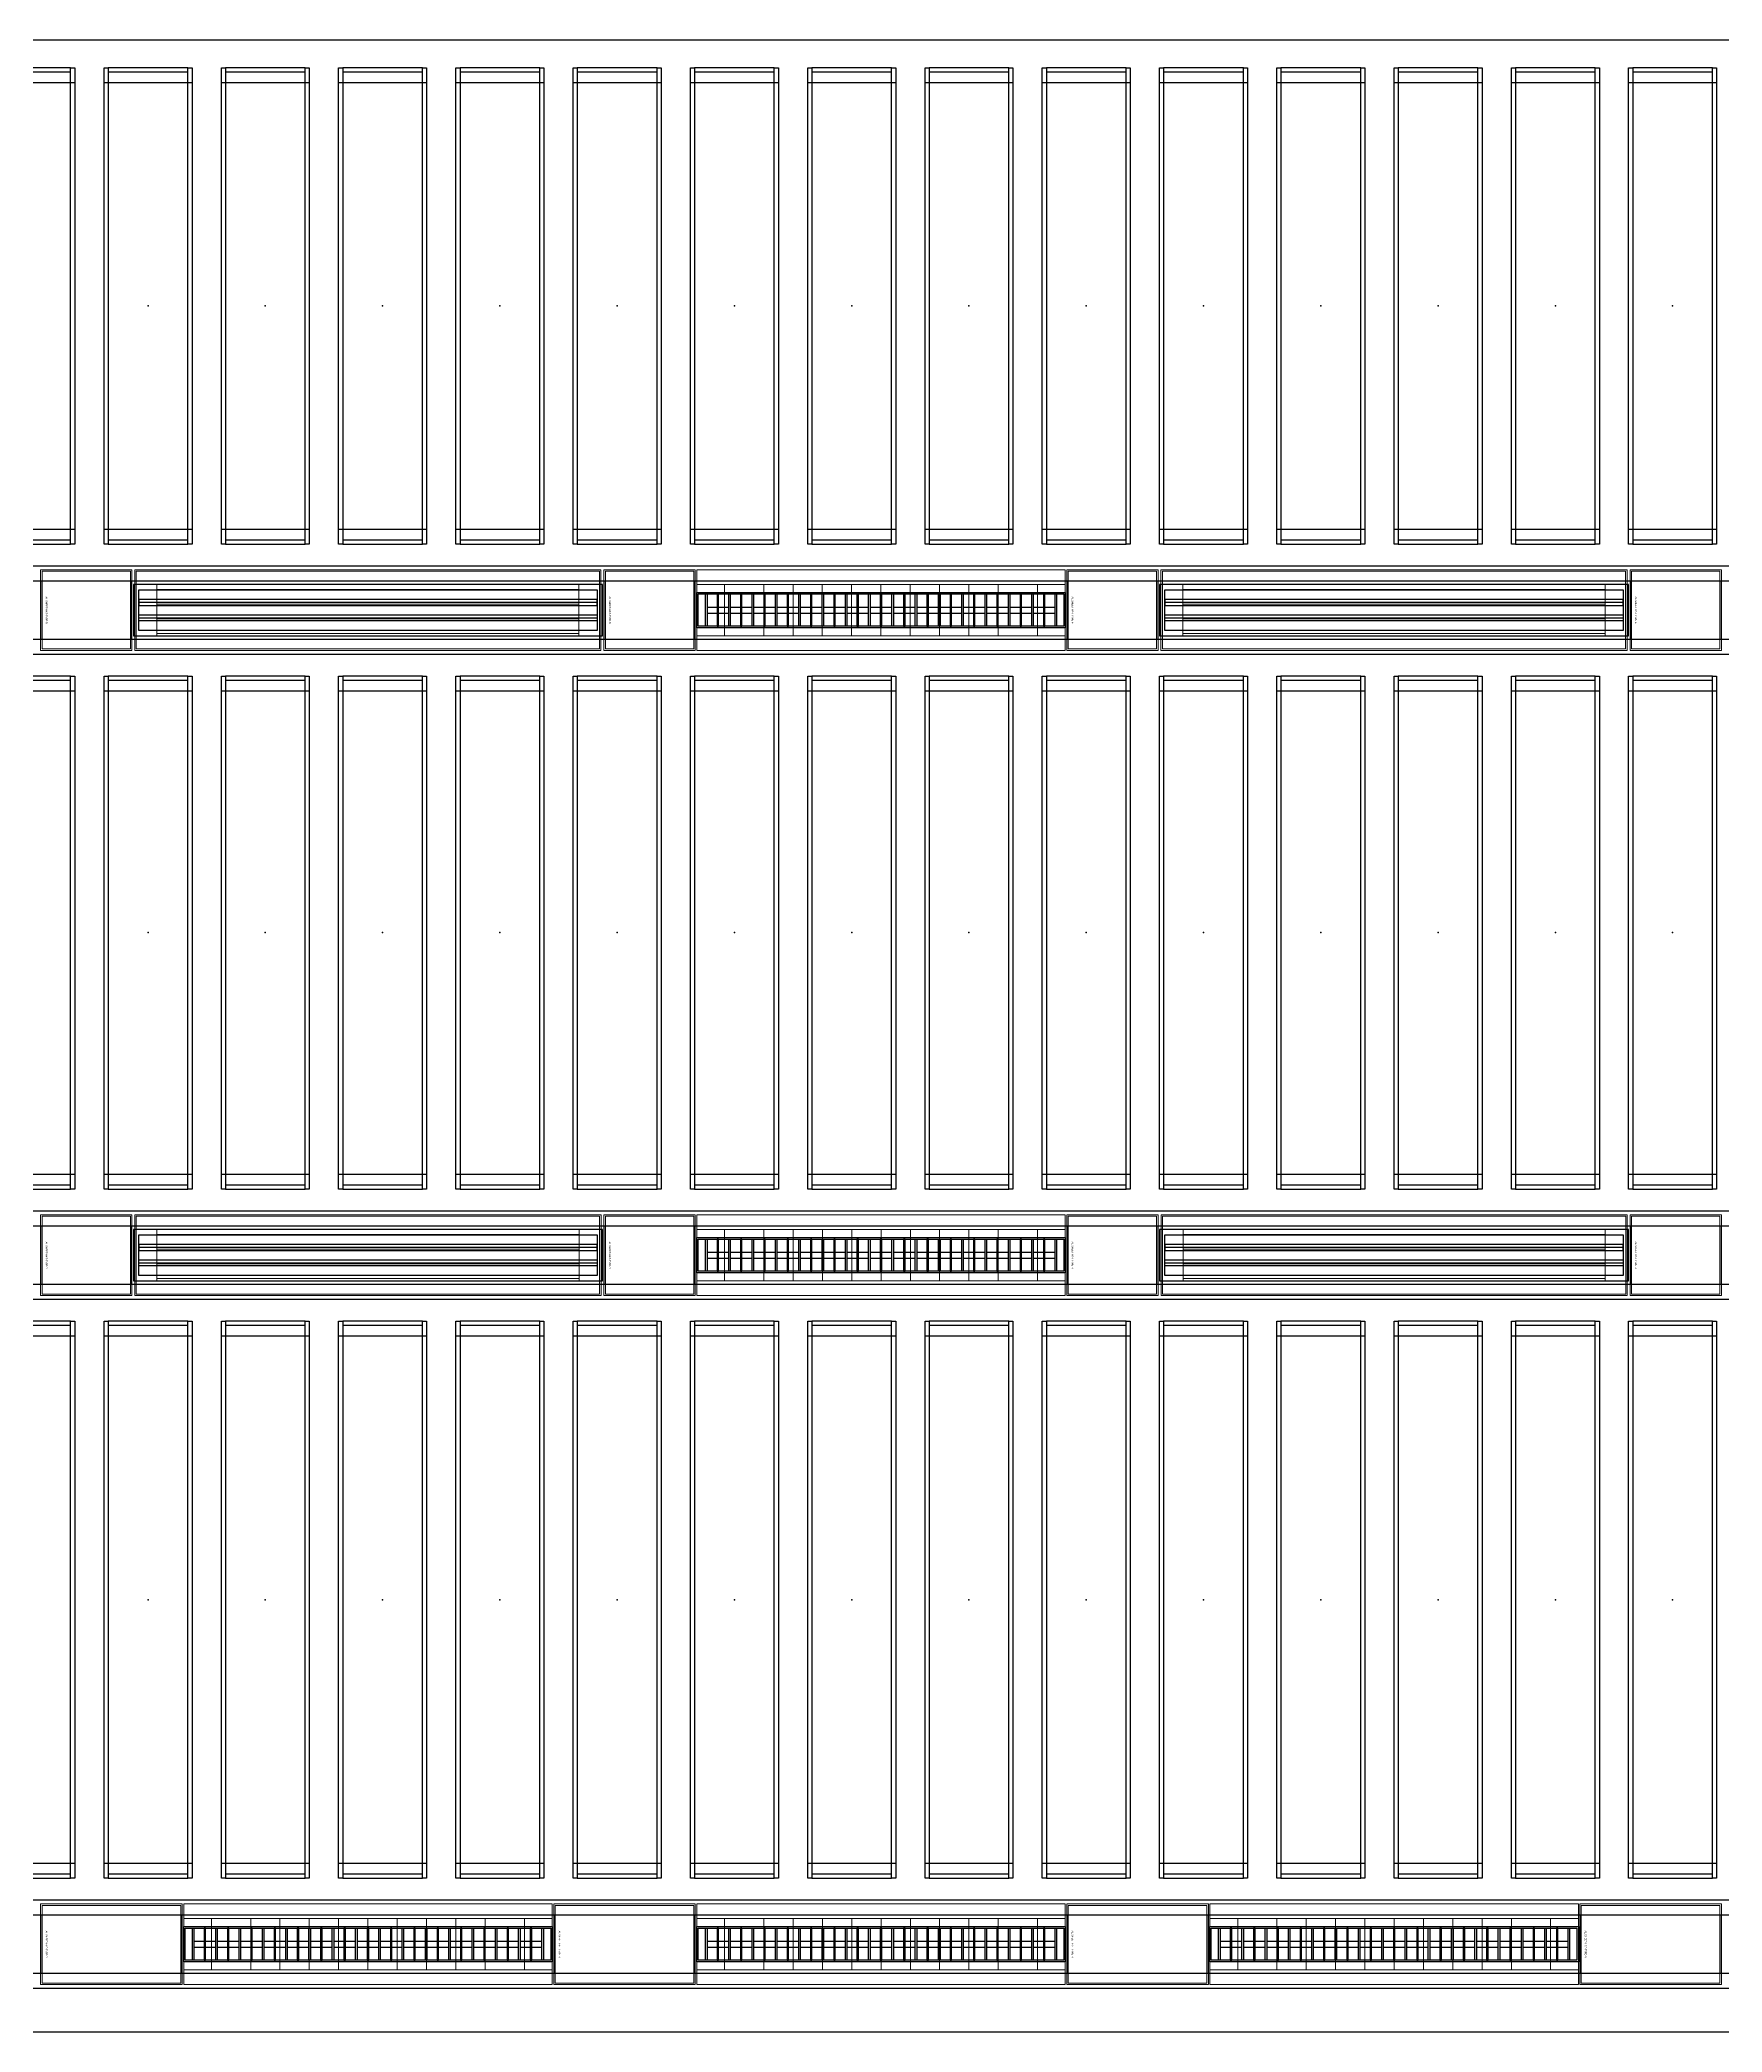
# Model space of a CAD drawing. Header units: millimetres. Extents: x 813027 to 1148939, y -931049 to -10.
# Drawn here: x 1009771 to 1015509, y -914295 to -907500 of the extents above; entities that cross this region are included whole.
import ezdxf
from ezdxf.enums import TextEntityAlignment as Align

# ---------------------------------------------------------------- set-up
doc = ezdxf.new("R2010")
doc.units = ezdxf.units.MM
doc.linetypes.add('DPA_Hidden 50', pattern=[3, 2, -1])
for name, color, linetype in [('000 - WIPEOUT', 250, 'Continuous'), ('001 - ASCESSORIES', 1, 'Continuous'), ('A04_TUBE SERIES', 2, 'Continuous'), ('A11_ALU.SOLID SHEET', 7, 'Continuous')]:
    doc.layers.add(name, color=color, linetype=linetype)
doc.layers.add('A-GLAZ-CURT', color=2, linetype='Continuous', lineweight=9)

# ---------------------------------------------------------------- blocks, each defined once
blk = doc.blocks.new('*U493')
at = {"layer": 'A11_ALU.SOLID SHEET', "color": 0}
blk.add_lwpolyline([(483, -98.8), (483, 98.8), (0, 98.8), (0, -98.8)], close=True, dxfattribs=at)
at = {"layer": 'Defpoints', "color": 250}
blk.add_point((0, 0), dxfattribs=at)
blk.add_text('AL.SHEET-HAT-TYPE-R', height=6, rotation=270, dxfattribs=at).set_placement((15, 0), align=Align.BOTTOM_CENTER)
blk = doc.blocks.new('*U497')
blk.add_attdef('EXTR.OVL-LENGTH_', (-25, -59.1), '', height=5)
blk.add_wipeout([(-25, 0), (25, 0), (25, 12190), (-25, 12190)]).dxf.layer = '000 - WIPEOUT'
at = {"layer": 'A04_TUBE SERIES', "color": 0}
blk.add_lwpolyline([(-25, 0), (25, 0), (25, 12190), (-25, 12190)], close=True, dxfattribs=at)
blk = doc.blocks.new('*U519')
blk.add_attdef('EXTR.OVL-LENGTH_', (-25, -59.1), '', height=5)
blk.add_wipeout([(-25, 0), (25, 0), (25, 12190), (-25, 12190)]).dxf.layer = '000 - WIPEOUT'
at = {"layer": 'A04_TUBE SERIES', "color": 0}
blk.add_lwpolyline([(-25, 0), (25, 0), (25, 12190), (-25, 12190)], close=True, dxfattribs=at)
blk = doc.blocks.new('*U485')
at = {"color": 1}
blk.add_wipeout([(628.5, -60), (-628.5, -60), (-628.5, 60), (628.5, 60)], dxfattribs=at).dxf.layer = '000 - WIPEOUT'
at = {"layer": '001 - ASCESSORIES', "color": 0}
blk.add_lwpolyline([(628.5, -60), (-628.5, -60), (-628.5, 60), (628.5, 60)], close=True, dxfattribs=at)
at = {"layer": '001 - ASCESSORIES'}
for points in [[(623.5, -55), (-623.5, -55), (-623.5, 55), (623.5, 55)], [(-593.5, -55), (-598.5, -55), (-598.5, 55), (-593.5, 55)], [(-558.8, -55), (-553.8, -55), (-553.8, 55), (-558.8, 55)], [(-514, -55), (-519, -55), (-519, 55), (-514, 55)], [(-479.3, -55), (-474.3, -55), (-474.3, 55), (-479.3, 55)], [(-434.6, -55), (-439.6, -55), (-439.6, 55), (-434.6, 55)], [(-399.8, -55), (-394.8, -55), (-394.8, 55), (-399.8, 55)], [(-355.1, -55), (-360.1, -55), (-360.1, 55), (-355.1, 55)], [(-320.4, -55), (-315.4, -55), (-315.4, 55), (-320.4, 55)], [(-275.6, -55), (-280.6, -55), (-280.6, 55), (-275.6, 55)], [(-240.9, -55), (-235.9, -55), (-235.9, 55), (-240.9, 55)], [(-196.2, -55), (-201.2, -55), (-201.2, 55), (-196.2, 55)], [(-161.4, -55), (-156.4, -55), (-156.4, 55), (-161.4, 55)], [(-116.7, -55), (-121.7, -55), (-121.7, 55), (-116.7, 55)], [(-82, -55), (-77, -55), (-77, 55), (-82, 55)], [(-37.2, -55), (-42.2, -55), (-42.2, 55), (-37.2, 55)], [(-2.5, -55), (2.5, -55), (2.5, 55), (-2.5, 55)], [(42.2, -55), (37.2, -55), (37.2, 55), (42.2, 55)], [(77, -55), (82, -55), (82, 55), (77, 55)], [(121.7, -55), (116.7, -55), (116.7, 55), (121.7, 55)], [(156.4, -55), (161.4, -55), (161.4, 55), (156.4, 55)], [(201.2, -55), (196.2, -55), (196.2, 55), (201.2, 55)], [(235.9, -55), (240.9, -55), (240.9, 55), (235.9, 55)], [(280.6, -55), (275.6, -55), (275.6, 55), (280.6, 55)], [(315.4, -55), (320.4, -55), (320.4, 55), (315.4, 55)], [(360.1, -55), (355.1, -55), (355.1, 55), (360.1, 55)], [(394.8, -55), (399.8, -55), (399.8, 55), (394.8, 55)], [(439.6, -55), (434.6, -55), (434.6, 55), (439.6, 55)], [(474.3, -55), (479.3, -55), (479.3, 55), (474.3, 55)], [(519, -55), (514, -55), (514, 55), (519, 55)], [(553.8, -55), (558.8, -55), (558.8, 55), (553.8, 55)], [(598.5, -55), (593.5, -55), (593.5, 55), (598.5, 55)]]:
    blk.add_lwpolyline(points, close=True, dxfattribs=at)
for points in [[(-593.5, 10), (-558.8, 10)], [(-553.8, 10), (-519, 10)], [(-514, 10), (-479.3, 10)], [(-474.3, 10), (-439.6, 10)], [(-434.6, 10), (-399.8, 10)], [(-394.8, 10), (-360.1, 10)], [(-355.1, 10), (-320.4, 10)], [(-315.4, 10), (-280.6, 10)], [(-275.6, 10), (-240.9, 10)], [(-235.9, 10), (-201.2, 10)], [(-196.2, 10), (-161.4, 10)], [(-156.4, 10), (-121.7, 10)], [(-116.7, 10), (-82, 10)], [(-77, 10), (-42.2, 10)], [(-37.2, 10), (-2.5, 10)], [(2.5, 10), (37.2, 10)], [(42.2, 10), (77, 10)], [(82, 10), (116.7, 10)], [(121.7, 10), (156.4, 10)], [(161.4, 10), (196.2, 10)], [(201.2, 10), (235.9, 10)], [(240.9, 10), (275.6, 10)], [(280.6, 10), (315.4, 10)], [(320.4, 10), (355.1, 10)], [(360.1, 10), (394.8, 10)], [(399.8, 10), (434.6, 10)], [(439.6, 10), (474.3, 10)], [(479.3, 10), (514, 10)], [(519, 10), (553.8, 10)], [(558.8, 10), (593.5, 10)], [(-593.5, -10), (-558.8, -10)], [(-553.8, -10), (-519, -10)], [(-514, -10), (-479.3, -10)], [(-474.3, -10), (-439.6, -10)], [(-434.6, -10), (-399.8, -10)], [(-394.8, -10), (-360.1, -10)], [(-355.1, -10), (-320.4, -10)], [(-315.4, -10), (-280.6, -10)], [(-275.6, -10), (-240.9, -10)], [(-235.9, -10), (-201.2, -10)], [(-196.2, -10), (-161.4, -10)], [(-156.4, -10), (-121.7, -10)], [(-116.7, -10), (-82, -10)], [(-77, -10), (-42.2, -10)], [(-37.2, -10), (-2.5, -10)], [(2.5, -10), (37.2, -10)], [(42.2, -10), (77, -10)], [(82, -10), (116.7, -10)], [(121.7, -10), (156.4, -10)], [(161.4, -10), (196.2, -10)], [(201.2, -10), (235.9, -10)], [(240.9, -10), (275.6, -10)], [(280.6, -10), (315.4, -10)], [(320.4, -10), (355.1, -10)], [(360.1, -10), (394.8, -10)], [(399.8, -10), (434.6, -10)], [(439.6, -10), (474.3, -10)], [(479.3, -10), (514, -10)], [(519, -10), (553.8, -10)], [(558.8, -10), (593.5, -10)]]:
    blk.add_lwpolyline(points, dxfattribs=at)
blk = doc.blocks.new('*U484')
at = {"layer": '001 - ASCESSORIES', "color": 0, "linetype": 'ByBlock'}
blk.add_lwpolyline([(800, 87.5), (-800, 87.5), (-800, -87.5), (800, -87.5)], close=True, dxfattribs=at)
at = {"layer": '001 - ASCESSORIES', "linetype": 'ByBlock'}
for points in [[(-781.5, 69), (781.5, 69), (781.5, -69), (-781.5, -69)], [(781.5, 36.3), (-781.5, 36.3), (-781.5, 16.3), (781.5, 16.3)], [(-781.5, -16.3), (781.5, -16.3), (781.5, -36.3), (-781.5, -36.3)]]:
    blk.add_lwpolyline(points, close=True, dxfattribs=at)
for points in [[(781.5, 26.3), (-781.5, 26.3)], [(-781.5, -26.3), (781.5, -26.3)]]:
    blk.add_lwpolyline(points, dxfattribs=at)
blk = doc.blocks.new('*U488')
at = {"layer": 'A11_ALU.SOLID SHEET', "color": 0}
blk.add_lwpolyline([(311.5, -98.8), (311.5, 98.8), (0, 98.8), (0, -98.8)], close=True, dxfattribs=at)
at = {"layer": 'Defpoints', "color": 250}
blk.add_point((0, 0), dxfattribs=at)
blk.add_text('AL.SHEET-HAT-TYPE-R', height=6, rotation=270, dxfattribs=at).set_placement((15, 0), align=Align.BOTTOM_CENTER)
blk = doc.blocks.new('*U495')
blk.add_attdef('EXTR.OVL-LENGTH_', (-25, -59.1), '', height=5)
blk.add_wipeout([(-25, 0), (25, 0), (25, 134900), (-25, 134900)]).dxf.layer = '000 - WIPEOUT'
at = {"layer": 'A04_TUBE SERIES', "color": 0}
blk.add_lwpolyline([(-25, 0), (25, 0), (25, 134900), (-25, 134900)], close=True, dxfattribs=at)
blk = doc.blocks.new('*U492')
blk.add_attdef('EXTR.OVL-LENGTH_', (-25, -59.1), '', height=5)
blk.add_wipeout([(-25, 0), (25, 0), (25, 134900), (-25, 134900)]).dxf.layer = '000 - WIPEOUT'
at = {"layer": 'A04_TUBE SERIES', "color": 0}
blk.add_lwpolyline([(-25, 0), (25, 0), (25, 134900), (-25, 134900)], close=True, dxfattribs=at)
blk = doc.blocks.new('*U515')
for p, q in [((-900.3, -49750), (-900.3, -49450)), ((900, -49450), (900, -49750)), ((-900.3, -50150), (-900.3, -49850)), ((900, -49850), (900, -50150)), ((-900.3, -50550), (-900.3, -50250)), ((900, -50250), (900, -50550)), ((-900.3, -50950), (-900.3, -50650)), ((900, -50650), (900, -50950)), ((-900.3, -51350), (-900.3, -51050)), ((900, -51050), (900, -51350)), ((-900.3, -51750), (-900.3, -51450)), ((900, -51450), (900, -51750)), ((-900.3, -52150), (-900.3, -51850)), ((900, -51850), (900, -52150)), ((-900.3, -52550), (-900.3, -52250)), ((900, -52250), (900, -52550)), ((-900.3, -52950), (-900.3, -52650)), ((900, -52650), (900, -52950)), ((-900.3, -53350), (-900.3, -53050)), ((900, -53050), (900, -53350)), ((-900.3, -53750), (-900.3, -53450)), ((900, -53450), (900, -53750)), ((-900.3, -54150), (-900.3, -53850)), ((900, -53850), (900, -54150)), ((-900.3, -54550), (-900.3, -54250)), ((900, -54250), (900, -54550)), ((-900.3, -54950), (-900.3, -54650)), ((900, -54650), (900, -54950)), ((-900.3, -55350), (-900.3, -55050)), ((900, -55050), (900, -55350))]:
    blk.add_line(p, q)
for p in [(0, -50000), (0, -50400), (0, -50800), (0, -51200), (0, -51600), (0, -52000), (0, -52400), (0, -52800), (0, -53200), (0, -53600), (0, -54000), (0, -54400), (0, -54800), (0, -55200)]:
    blk.add_point(p)
at = {"layer": 'A11_ALU.SOLID SHEET', "color": 0}
for points in [[(-950, -49736), (-936, -49736), (-936, -49464), (-950, -49464)], [(950, -49464), (936, -49464), (936, -49736), (950, -49736)], [(-950, -49736), (950, -49736), (950, -49750), (-950, -49750)], [(-950, -49850), (950, -49850), (950, -49864), (-950, -49864)], [(-950, -50136), (-936, -50136), (-936, -49864), (-950, -49864)], [(950, -49864), (936, -49864), (936, -50136), (950, -50136)], [(-950, -50136), (950, -50136), (950, -50150), (-950, -50150)], [(-950, -50250), (950, -50250), (950, -50264), (-950, -50264)], [(-950, -50536), (-936, -50536), (-936, -50264), (-950, -50264)], [(950, -50264), (936, -50264), (936, -50536), (950, -50536)], [(-950, -50536), (950, -50536), (950, -50550), (-950, -50550)], [(-950, -50650), (950, -50650), (950, -50664), (-950, -50664)], [(-950, -50936), (-936, -50936), (-936, -50664), (-950, -50664)], [(950, -50664), (936, -50664), (936, -50936), (950, -50936)], [(-950, -50936), (950, -50936), (950, -50950), (-950, -50950)], [(-950, -51050), (950, -51050), (950, -51064), (-950, -51064)], [(-950, -51336), (-936, -51336), (-936, -51064), (-950, -51064)], [(950, -51064), (936, -51064), (936, -51336), (950, -51336)], [(-950, -51336), (950, -51336), (950, -51350), (-950, -51350)], [(-950, -51450), (950, -51450), (950, -51464), (-950, -51464)], [(-950, -51736), (-936, -51736), (-936, -51464), (-950, -51464)], [(950, -51464), (936, -51464), (936, -51736), (950, -51736)], [(-950, -51736), (950, -51736), (950, -51750), (-950, -51750)], [(-950, -51850), (950, -51850), (950, -51864), (-950, -51864)], [(-950, -52136), (-936, -52136), (-936, -51864), (-950, -51864)], [(950, -51864), (936, -51864), (936, -52136), (950, -52136)], [(-950, -52136), (950, -52136), (950, -52150), (-950, -52150)], [(-950, -52250), (950, -52250), (950, -52264), (-950, -52264)], [(-950, -52536), (-936, -52536), (-936, -52264), (-950, -52264)], [(950, -52264), (936, -52264), (936, -52536), (950, -52536)], [(-950, -52536), (950, -52536), (950, -52550), (-950, -52550)], [(-950, -52650), (950, -52650), (950, -52664), (-950, -52664)], [(-950, -52936), (-936, -52936), (-936, -52664), (-950, -52664)], [(950, -52664), (936, -52664), (936, -52936), (950, -52936)], [(-950, -52936), (950, -52936), (950, -52950), (-950, -52950)], [(-950, -53050), (950, -53050), (950, -53064), (-950, -53064)], [(-950, -53336), (-936, -53336), (-936, -53064), (-950, -53064)], [(950, -53064), (936, -53064), (936, -53336), (950, -53336)], [(-950, -53336), (950, -53336), (950, -53350), (-950, -53350)], [(-950, -53450), (950, -53450), (950, -53464), (-950, -53464)], [(-950, -53736), (-936, -53736), (-936, -53464), (-950, -53464)], [(950, -53464), (936, -53464), (936, -53736), (950, -53736)], [(-950, -53736), (950, -53736), (950, -53750), (-950, -53750)], [(-950, -53850), (950, -53850), (950, -53864), (-950, -53864)], [(-950, -54136), (-936, -54136), (-936, -53864), (-950, -53864)], [(950, -53864), (936, -53864), (936, -54136), (950, -54136)], [(-950, -54136), (950, -54136), (950, -54150), (-950, -54150)], [(-950, -54250), (950, -54250), (950, -54264), (-950, -54264)], [(-950, -54536), (-936, -54536), (-936, -54264), (-950, -54264)], [(950, -54264), (936, -54264), (936, -54536), (950, -54536)], [(-950, -54536), (950, -54536), (950, -54550), (-950, -54550)], [(-950, -54650), (950, -54650), (950, -54664), (-950, -54664)], [(-950, -54936), (-936, -54936), (-936, -54664), (-950, -54664)], [(950, -54664), (936, -54664), (936, -54936), (950, -54936)], [(-950, -54936), (950, -54936), (950, -54950), (-950, -54950)], [(-950, -55050), (950, -55050), (950, -55064), (-950, -55064)], [(-950, -55336), (-936, -55336), (-936, -55064), (-950, -55064)], [(950, -55064), (936, -55064), (936, -55336), (950, -55336)], [(-950, -55336), (950, -55336), (950, -55350), (-950, -55350)]]:
    blk.add_lwpolyline(points, close=True, dxfattribs=at)
blk = doc.blocks.new('*U520')
for p, q in [((-825.3, 1650), (-825.3, 1950)), ((825, 1950), (825, 1650)), ((-825.3, 1250), (-825.3, 1550)), ((825, 1550), (825, 1250)), ((-825.3, 850), (-825.3, 1150)), ((825, 1150), (825, 850)), ((-825.3, 450), (-825.3, 750)), ((825, 750), (825, 450)), ((-825.3, 50), (-825.3, 350)), ((825, 350), (825, 50)), ((-825.3, -350), (-825.3, -50)), ((825, -50), (825, -350)), ((-825.3, -750), (-825.3, -450)), ((825, -450), (825, -750)), ((-825.3, -1150), (-825.3, -850)), ((825, -850), (825, -1150)), ((-825.3, -1550), (-825.3, -1250)), ((825, -1250), (825, -1550)), ((-825.3, -1950), (-825.3, -1650)), ((825, -1650), (825, -1950)), ((-825.3, -2350), (-825.3, -2050)), ((825, -2050), (825, -2350)), ((-825.3, -2750), (-825.3, -2450)), ((825, -2450), (825, -2750)), ((-825.3, -3150), (-825.3, -2850)), ((825, -2850), (825, -3150)), ((-825.3, -3550), (-825.3, -3250)), ((825, -3250), (825, -3550)), ((-825.3, -3950), (-825.3, -3650)), ((825, -3650), (825, -3950))]:
    blk.add_line(p, q)
for p in [(0, 1400), (0, 1000), (0, 600), (0, 200), (0, -200), (0, -600), (0, -1000), (0, -1400), (0, -1800), (0, -2200), (0, -2600), (0, -3000), (0, -3400), (0, -3800)]:
    blk.add_point(p)
at = {"layer": 'A11_ALU.SOLID SHEET', "color": 0}
for points in [[(-875, 1664), (-861, 1664), (-861, 1936), (-875, 1936)], [(875, 1936), (861, 1936), (861, 1664), (875, 1664)], [(-875, 1664), (875, 1664), (875, 1650), (-875, 1650)], [(-875, 1550), (875, 1550), (875, 1536), (-875, 1536)], [(-875, 1264), (-861, 1264), (-861, 1536), (-875, 1536)], [(875, 1536), (861, 1536), (861, 1264), (875, 1264)], [(-875, 1264), (875, 1264), (875, 1250), (-875, 1250)], [(-875, 1150), (875, 1150), (875, 1136), (-875, 1136)], [(-875, 864), (-861, 864), (-861, 1136), (-875, 1136)], [(875, 1136), (861, 1136), (861, 864), (875, 864)], [(-875, 864), (875, 864), (875, 850), (-875, 850)], [(-875, 750), (875, 750), (875, 736), (-875, 736)], [(-875, 464), (-861, 464), (-861, 736), (-875, 736)], [(875, 736), (861, 736), (861, 464), (875, 464)], [(-875, 464), (875, 464), (875, 450), (-875, 450)], [(-875, 350), (875, 350), (875, 336), (-875, 336)], [(-875, 64), (-861, 64), (-861, 336), (-875, 336)], [(875, 336), (861, 336), (861, 64), (875, 64)], [(-875, 64), (875, 64), (875, 50), (-875, 50)], [(-875, -50), (875, -50), (875, -64), (-875, -64)], [(-875, -336), (-861, -336), (-861, -64), (-875, -64)], [(875, -64), (861, -64), (861, -336), (875, -336)], [(-875, -336), (875, -336), (875, -350), (-875, -350)], [(-875, -450), (875, -450), (875, -464), (-875, -464)], [(-875, -736), (-861, -736), (-861, -464), (-875, -464)], [(875, -464), (861, -464), (861, -736), (875, -736)], [(-875, -736), (875, -736), (875, -750), (-875, -750)], [(-875, -850), (875, -850), (875, -864), (-875, -864)], [(-875, -1136), (-861, -1136), (-861, -864), (-875, -864)], [(875, -864), (861, -864), (861, -1136), (875, -1136)], [(-875, -1136), (875, -1136), (875, -1150), (-875, -1150)], [(-875, -1250), (875, -1250), (875, -1264), (-875, -1264)], [(-875, -1536), (-861, -1536), (-861, -1264), (-875, -1264)], [(875, -1264), (861, -1264), (861, -1536), (875, -1536)], [(-875, -1536), (875, -1536), (875, -1550), (-875, -1550)], [(-875, -1650), (875, -1650), (875, -1664), (-875, -1664)], [(-875, -1936), (-861, -1936), (-861, -1664), (-875, -1664)], [(875, -1664), (861, -1664), (861, -1936), (875, -1936)], [(-875, -1936), (875, -1936), (875, -1950), (-875, -1950)], [(-875, -2050), (875, -2050), (875, -2064), (-875, -2064)], [(-875, -2336), (-861, -2336), (-861, -2064), (-875, -2064)], [(875, -2064), (861, -2064), (861, -2336), (875, -2336)], [(-875, -2336), (875, -2336), (875, -2350), (-875, -2350)], [(-875, -2450), (875, -2450), (875, -2464), (-875, -2464)], [(-875, -2736), (-861, -2736), (-861, -2464), (-875, -2464)], [(875, -2464), (861, -2464), (861, -2736), (875, -2736)], [(-875, -2736), (875, -2736), (875, -2750), (-875, -2750)], [(-875, -2850), (875, -2850), (875, -2864), (-875, -2864)], [(-875, -3136), (-861, -3136), (-861, -2864), (-875, -2864)], [(875, -2864), (861, -2864), (861, -3136), (875, -3136)], [(-875, -3136), (875, -3136), (875, -3150), (-875, -3150)], [(-875, -3250), (875, -3250), (875, -3264), (-875, -3264)], [(-875, -3536), (-861, -3536), (-861, -3264), (-875, -3264)], [(875, -3264), (861, -3264), (861, -3536), (875, -3536)], [(-875, -3536), (875, -3536), (875, -3550), (-875, -3550)], [(-875, -3650), (875, -3650), (875, -3664), (-875, -3664)], [(-875, -3936), (-861, -3936), (-861, -3664), (-875, -3664)], [(875, -3664), (861, -3664), (861, -3936), (875, -3936)], [(-875, -3936), (875, -3936), (875, -3950), (-875, -3950)]]:
    blk.add_lwpolyline(points, close=True, dxfattribs=at)
blk = doc.blocks.new('*U521')
for p, q in [((-762.8, 1650), (-762.8, 1950)), ((762.5, 1950), (762.5, 1650)), ((-762.8, 1250), (-762.8, 1550)), ((762.5, 1550), (762.5, 1250)), ((-762.8, 850), (-762.8, 1150)), ((762.5, 1150), (762.5, 850)), ((-762.8, 450), (-762.8, 750)), ((762.5, 750), (762.5, 450)), ((-762.8, 50), (-762.8, 350)), ((762.5, 350), (762.5, 50)), ((-762.8, -350), (-762.8, -50)), ((762.5, -50), (762.5, -350)), ((-762.8, -750), (-762.8, -450)), ((762.5, -450), (762.5, -750)), ((-762.8, -1150), (-762.8, -850)), ((762.5, -850), (762.5, -1150)), ((-762.8, -1550), (-762.8, -1250)), ((762.5, -1250), (762.5, -1550)), ((-762.8, -1950), (-762.8, -1650)), ((762.5, -1650), (762.5, -1950)), ((-762.8, -2350), (-762.8, -2050)), ((762.5, -2050), (762.5, -2350)), ((-762.8, -2750), (-762.8, -2450)), ((762.5, -2450), (762.5, -2750)), ((-762.8, -3150), (-762.8, -2850)), ((762.5, -2850), (762.5, -3150)), ((-762.8, -3550), (-762.8, -3250)), ((762.5, -3250), (762.5, -3550)), ((-762.8, -3950), (-762.8, -3650)), ((762.5, -3650), (762.5, -3950))]:
    blk.add_line(p, q)
for p in [(0, 1400), (0, 1000), (0, 600), (0, 200), (0, -200), (0, -600), (0, -1000), (0, -1400), (0, -1800), (0, -2200), (0, -2600), (0, -3000), (0, -3400), (0, -3800)]:
    blk.add_point(p)
at = {"layer": 'A11_ALU.SOLID SHEET', "color": 0}
for points in [[(-812.5, 1664), (-798.5, 1664), (-798.5, 1936), (-812.5, 1936)], [(812.5, 1936), (798.5, 1936), (798.5, 1664), (812.5, 1664)], [(-812.5, 1664), (812.5, 1664), (812.5, 1650), (-812.5, 1650)], [(-812.5, 1550), (812.5, 1550), (812.5, 1536), (-812.5, 1536)], [(-812.5, 1264), (-798.5, 1264), (-798.5, 1536), (-812.5, 1536)], [(812.5, 1536), (798.5, 1536), (798.5, 1264), (812.5, 1264)], [(-812.5, 1264), (812.5, 1264), (812.5, 1250), (-812.5, 1250)], [(-812.5, 1150), (812.5, 1150), (812.5, 1136), (-812.5, 1136)], [(-812.5, 864), (-798.5, 864), (-798.5, 1136), (-812.5, 1136)], [(812.5, 1136), (798.5, 1136), (798.5, 864), (812.5, 864)], [(-812.5, 864), (812.5, 864), (812.5, 850), (-812.5, 850)], [(-812.5, 750), (812.5, 750), (812.5, 736), (-812.5, 736)], [(-812.5, 464), (-798.5, 464), (-798.5, 736), (-812.5, 736)], [(812.5, 736), (798.5, 736), (798.5, 464), (812.5, 464)], [(-812.5, 464), (812.5, 464), (812.5, 450), (-812.5, 450)], [(-812.5, 350), (812.5, 350), (812.5, 336), (-812.5, 336)], [(-812.5, 64), (-798.5, 64), (-798.5, 336), (-812.5, 336)], [(812.5, 336), (798.5, 336), (798.5, 64), (812.5, 64)], [(-812.5, 64), (812.5, 64), (812.5, 50), (-812.5, 50)], [(-812.5, -50), (812.5, -50), (812.5, -64), (-812.5, -64)], [(-812.5, -336), (-798.5, -336), (-798.5, -64), (-812.5, -64)], [(812.5, -64), (798.5, -64), (798.5, -336), (812.5, -336)], [(-812.5, -336), (812.5, -336), (812.5, -350), (-812.5, -350)], [(-812.5, -450), (812.5, -450), (812.5, -464), (-812.5, -464)], [(-812.5, -736), (-798.5, -736), (-798.5, -464), (-812.5, -464)], [(812.5, -464), (798.5, -464), (798.5, -736), (812.5, -736)], [(-812.5, -736), (812.5, -736), (812.5, -750), (-812.5, -750)], [(-812.5, -850), (812.5, -850), (812.5, -864), (-812.5, -864)], [(-812.5, -1136), (-798.5, -1136), (-798.5, -864), (-812.5, -864)], [(812.5, -864), (798.5, -864), (798.5, -1136), (812.5, -1136)], [(-812.5, -1136), (812.5, -1136), (812.5, -1150), (-812.5, -1150)], [(-812.5, -1250), (812.5, -1250), (812.5, -1264), (-812.5, -1264)], [(-812.5, -1536), (-798.5, -1536), (-798.5, -1264), (-812.5, -1264)], [(812.5, -1264), (798.5, -1264), (798.5, -1536), (812.5, -1536)], [(-812.5, -1536), (812.5, -1536), (812.5, -1550), (-812.5, -1550)], [(-812.5, -1650), (812.5, -1650), (812.5, -1664), (-812.5, -1664)], [(-812.5, -1936), (-798.5, -1936), (-798.5, -1664), (-812.5, -1664)], [(812.5, -1664), (798.5, -1664), (798.5, -1936), (812.5, -1936)], [(-812.5, -1936), (812.5, -1936), (812.5, -1950), (-812.5, -1950)], [(-812.5, -2050), (812.5, -2050), (812.5, -2064), (-812.5, -2064)], [(-812.5, -2336), (-798.5, -2336), (-798.5, -2064), (-812.5, -2064)], [(812.5, -2064), (798.5, -2064), (798.5, -2336), (812.5, -2336)], [(-812.5, -2336), (812.5, -2336), (812.5, -2350), (-812.5, -2350)], [(-812.5, -2450), (812.5, -2450), (812.5, -2464), (-812.5, -2464)], [(-812.5, -2736), (-798.5, -2736), (-798.5, -2464), (-812.5, -2464)], [(812.5, -2464), (798.5, -2464), (798.5, -2736), (812.5, -2736)], [(-812.5, -2736), (812.5, -2736), (812.5, -2750), (-812.5, -2750)], [(-812.5, -2850), (812.5, -2850), (812.5, -2864), (-812.5, -2864)], [(-812.5, -3136), (-798.5, -3136), (-798.5, -2864), (-812.5, -2864)], [(812.5, -2864), (798.5, -2864), (798.5, -3136), (812.5, -3136)], [(-812.5, -3136), (812.5, -3136), (812.5, -3150), (-812.5, -3150)], [(-812.5, -3250), (812.5, -3250), (812.5, -3264), (-812.5, -3264)], [(-812.5, -3536), (-798.5, -3536), (-798.5, -3264), (-812.5, -3264)], [(812.5, -3264), (798.5, -3264), (798.5, -3536), (812.5, -3536)], [(-812.5, -3536), (812.5, -3536), (812.5, -3550), (-812.5, -3550)], [(-812.5, -3650), (812.5, -3650), (812.5, -3664), (-812.5, -3664)], [(-812.5, -3936), (-798.5, -3936), (-798.5, -3664), (-812.5, -3664)], [(812.5, -3664), (798.5, -3664), (798.5, -3936), (812.5, -3936)], [(-812.5, -3936), (812.5, -3936), (812.5, -3950), (-812.5, -3950)]]:
    blk.add_lwpolyline(points, close=True, dxfattribs=at)
blk = doc.blocks.new('C-2-PP21-AR-4160-01-B_20250829-084416_NEWCL')
blk.add_lwpolyline([(-92235, -6455), (-84190, -6455), (-84190, -5820), (-81330, -5820), (-81330, -5345), (-56900, -5345), (-56900, -6455), (-41740, -6455), (-41740, -2500), (-29350, -2500), (-29350, -5482), (-19750, -5482), (-19750, -5480), (-19400, -5480), (-19400, -7995), (-19350, -7995), (-19350, -9295), (-154550, -9295)])
at = {"rotation": 90}
for name, p in [('*U521', (-35550, -3407.5)), ('*U520', (-35550, -5545)), ('*U515', (-86950, -7820))]:
    blk.add_blockref(name, p, dxfattribs=at)
for name, p in [('*U488', (-37316.5, -4445)), ('*U488', (-35395, -4445)), ('*U488', (-33816.5, -4445)), ('*U488', (-31895, -4445)), ('*U484', (-36200, -4445)), ('*U484', (-32700, -4445)), ('*U488', (-37316.5, -6645)), ('*U484', (-36200, -6645)), ('*U488', (-33816.5, -6645)), ('*U484', (-32700, -6645)), ('*U488', (-31895, -6645)), ('*U493', (-32066.5, -8995))]:
    blk.add_blockref(name, p)
at = {"rotation": 270}
for name, p in [('*U497', (-41640, -4320)), ('*U519', (-41640, -4570))]:
    blk.add_blockref(name, p, dxfattribs=at)
for p in [(-34450, -4445), (-34450, -6645), (-32700, -8995)]:
    blk.add_blockref('*U485', p)
for name, p in [('*U488', (-35395, -6645)), ('*U493', (-33816.5, -8995))]:
    blk.add_blockref(name, p)
for p in [(-154400, -6520), (-154400, -6770)]:
    blk.add_blockref('*U492', p, dxfattribs=at)
blk.add_blockref('*U485', (-34450, -8995))
blk.add_blockref('*U493', (-35566.5, -8995))
blk.add_blockref('*U485', (-36200, -8995))
blk.add_blockref('*U493', (-37316.5, -8995))
for p in [(-154400, -8870), (-154400, -9120)]:
    blk.add_blockref('*U495', p, dxfattribs=at)
blk = doc.blocks.new('DPA_CP_Metal Ceiling Panel - Horizontal with Gap-20306943-4160 - LOWER PLATFORM LEVEL - REFLECTED CEILING GENERAL PLAN')
at = {"layer": 'A-GLAZ-CURT'}
for p, q in [((910029.8, -114474.3), (910029.8, -114199.3)), ((910029.8, -114199.3), (910512.8, -114199.3)), ((910029.8, -114474.3), (910029.8, -114199.3)), ((910029.8, -114199.3), (910512.8, -114199.3)), ((910512.8, -114199.3), (910029.8, -114199.3)), ((910029.8, -114199.3), (910029.8, -114474.3)), ((910512.8, -114199.3), (910029.8, -114199.3)), ((910029.8, -114199.3), (910029.8, -114474.3)), ((910029.8, -114474.3), (910029.8, -114199.3)), ((910029.8, -114199.3), (910512.8, -114199.3)), ((910034.8, -114469.3), (910034.8, -114204.3)), ((910034.8, -114204.3), (910507.8, -114204.3)), ((910507.8, -114204.3), (910507.8, -114469.3)), ((910512.8, -114474.3), (910512.8, -114199.3)), ((910512.8, -114199.3), (910512.8, -114474.3)), ((910512.8, -114474.3), (910512.8, -114199.3)), ((910512.8, -114474.3), (910512.8, -114199.3)), ((910512.8, -114199.3), (910512.8, -114474.3)), ((910029.8, -114474.3), (910512.8, -114474.3)), ((910512.8, -114474.3), (910029.8, -114474.3)), ((910029.8, -114474.3), (910512.8, -114474.3)), ((910029.8, -114474.3), (910512.8, -114474.3)), ((910512.8, -114474.3), (910029.8, -114474.3)), ((910034.8, -114469.3), (910507.8, -114469.3))]:
    blk.add_line(p, q, dxfattribs=at)
blk = doc.blocks.new('DPA_CP_Metal Ceiling Luminaire1 - Linear Luminaire 2-14739897-4160 - LOWER PLATFORM LEVEL - REFLECTED CEILING GENERAL PLAN')
at = {"layer": 'A-GLAZ-CURT'}
for p, q in [((901767.8, -114474.3), (901767.8, -114199.3)), ((901767.8, -114199.3), (903024.8, -114199.3)), ((901767.8, -114199.3), (901767.8, -114474.3)), ((903024.8, -114199.3), (901767.8, -114199.3)), ((901767.8, -114199.3), (903024.8, -114199.3)), ((903024.8, -114199.3), (903024.8, -114474.3)), ((903024.8, -114474.3), (903024.8, -114199.3)), ((901767.8, -114249.3), (901767.8, -114474.3)), ((901767.8, -114249.3), (903024.8, -114249.3)), ((903024.8, -114249.3), (903024.8, -114474.3)), ((901767.8, -114424.3), (903024.8, -114424.3)), ((903024.8, -114474.3), (901767.8, -114474.3)), ((903024.8, -114474.3), (901767.8, -114474.3)), ((901767.8, -114474.3), (903024.8, -114474.3))]:
    blk.add_line(p, q, dxfattribs=at)
at = {"layer": 'A-GLAZ-CURT', "linetype": 'DPA_Hidden 50'}
for p, q in [((901862.8, -114249.3), (901862.8, -114424.3)), ((901996.3, -114249.3), (901996.3, -114424.3)), ((902096.3, -114249.3), (902096.3, -114424.3)), ((902196.3, -114249.3), (902196.3, -114424.3)), ((902296.3, -114249.3), (902296.3, -114424.3)), ((902396.3, -114249.3), (902396.3, -114424.3)), ((902496.3, -114249.3), (902496.3, -114424.3)), ((902596.3, -114249.3), (902596.3, -114424.3)), ((902696.3, -114249.3), (902696.3, -114424.3)), ((902796.3, -114249.3), (902796.3, -114424.3)), ((902929.8, -114249.3), (902929.8, -114424.3))]:
    blk.add_line(p, q, dxfattribs=at)
blk = doc.blocks.new('DPA_CP_Metal Ceiling Luminaire2 - Linear Luminaire 2-14763311-4160 - LOWER PLATFORM LEVEL - REFLECTED CEILING GENERAL PLAN')
at = {"layer": 'A-GLAZ-CURT'}
for p, q in [((907017.8, -109924.3), (907017.8, -109649.3)), ((907017.8, -109649.3), (908274.8, -109649.3)), ((907017.8, -109649.3), (907017.8, -109924.3)), ((908274.8, -109649.3), (907017.8, -109649.3)), ((907017.8, -109649.3), (908274.8, -109649.3)), ((908274.8, -109649.3), (908274.8, -109924.3)), ((908274.8, -109924.3), (908274.8, -109649.3)), ((907017.8, -109699.3), (907017.8, -109924.3)), ((907017.8, -109699.3), (908274.8, -109699.3)), ((908274.8, -109699.3), (908274.8, -109924.3)), ((907017.8, -109874.3), (908274.8, -109874.3)), ((908274.8, -109924.3), (907017.8, -109924.3)), ((908274.8, -109924.3), (907017.8, -109924.3)), ((907017.8, -109924.3), (908274.8, -109924.3))]:
    blk.add_line(p, q, dxfattribs=at)
at = {"layer": 'A-GLAZ-CURT', "linetype": 'DPA_Hidden 50'}
for p, q in [((907112.8, -109699.3), (907112.8, -109874.3)), ((907246.3, -109699.3), (907246.3, -109874.3)), ((907346.3, -109699.3), (907346.3, -109874.3)), ((907446.3, -109699.3), (907446.3, -109874.3)), ((907546.3, -109699.3), (907546.3, -109874.3)), ((907646.3, -109699.3), (907646.3, -109874.3)), ((907746.3, -109699.3), (907746.3, -109874.3)), ((907846.3, -109699.3), (907846.3, -109874.3)), ((907946.3, -109699.3), (907946.3, -109874.3)), ((908046.3, -109699.3), (908046.3, -109874.3)), ((908179.8, -109699.3), (908179.8, -109874.3))]:
    blk.add_line(p, q, dxfattribs=at)
blk = doc.blocks.new('DPA_CP_Metal Ceiling Panel - Horizontal with Gap-20308794-4160 - LOWER PLATFORM LEVEL - REFLECTED CEILING GENERAL PLAN')
at = {"layer": 'A-GLAZ-CURT'}
for p, q in [((910201.3, -109924.3), (910201.3, -109649.3)), ((910201.3, -109649.3), (910512.8, -109649.3)), ((910201.3, -109924.3), (910201.3, -109649.3)), ((910201.3, -109649.3), (910512.8, -109649.3)), ((910512.8, -109649.3), (910201.3, -109649.3)), ((910201.3, -109649.3), (910201.3, -109924.3)), ((910512.8, -109649.3), (910201.3, -109649.3)), ((910201.3, -109649.3), (910201.3, -109924.3)), ((910201.3, -109924.3), (910201.3, -109649.3)), ((910201.3, -109649.3), (910512.8, -109649.3)), ((910206.3, -109919.3), (910206.3, -109654.3)), ((910206.3, -109654.3), (910507.8, -109654.3)), ((910507.8, -109654.3), (910507.8, -109919.3)), ((910512.8, -109924.3), (910512.8, -109649.3)), ((910512.8, -109649.3), (910512.8, -109924.3)), ((910512.8, -109924.3), (910512.8, -109649.3)), ((910512.8, -109924.3), (910512.8, -109649.3)), ((910512.8, -109649.3), (910512.8, -109924.3)), ((910201.3, -109924.3), (910512.8, -109924.3)), ((910512.8, -109924.3), (910201.3, -109924.3)), ((910201.3, -109924.3), (910512.8, -109924.3)), ((910201.3, -109924.3), (910512.8, -109924.3)), ((910512.8, -109924.3), (910201.3, -109924.3)), ((910206.3, -109919.3), (910507.8, -109919.3))]:
    blk.add_line(p, q, dxfattribs=at)
blk = doc.blocks.new('DPA_CP_Metal Ceiling Air Supply - Linear Diffuser Air Supply-14762131-4160 - LOWER PLATFORM LEVEL - REFLECTED CEILING GENERAL PLAN')
at = {"layer": 'A-GLAZ-CURT'}
h = blk.add_hatch(dxfattribs=at)
h.set_pattern_fill('FP_13', color=256, style=0, pattern_type=2)
h.set_pattern_definition([(180, (909396.33, -109824.28), (6e-15, 50), [])])
h.paths.add_polyline_path([(908676.3, -109874.3), (910116.3, -109874.3), (910116.3, -109699.3), (908676.3, -109699.3)])
for p, q in [((908601.3, -109924.3), (908601.3, -109649.3)), ((908601.3, -109649.3), (910191.3, -109649.3)), ((908601.3, -109924.3), (908601.3, -109649.3)), ((908601.3, -109649.3), (910191.3, -109649.3)), ((910191.3, -109649.3), (908601.3, -109649.3)), ((908601.3, -109649.3), (908601.3, -109924.3)), ((910191.3, -109649.3), (908601.3, -109649.3)), ((908601.3, -109649.3), (908601.3, -109924.3)), ((908601.3, -109924.3), (908601.3, -109649.3)), ((908601.3, -109649.3), (910191.3, -109649.3)), ((908606.3, -109919.3), (908606.3, -109654.3)), ((908606.3, -109654.3), (910186.3, -109654.3)), ((910186.3, -109654.3), (910186.3, -109919.3)), ((910191.3, -109924.3), (910191.3, -109649.3)), ((910191.3, -109649.3), (910191.3, -109924.3)), ((910191.3, -109924.3), (910191.3, -109649.3)), ((910191.3, -109924.3), (910191.3, -109649.3)), ((910191.3, -109649.3), (910191.3, -109924.3)), ((910116.3, -109699.3), (908676.3, -109699.3)), ((908676.3, -109699.3), (908676.3, -109874.3)), ((908676.3, -109874.3), (908676.3, -109699.3)), ((908676.3, -109699.3), (910116.3, -109699.3)), ((908676.3, -109874.3), (908676.3, -109699.3)), ((908676.3, -109699.3), (910116.3, -109699.3)), ((910116.3, -109699.3), (908676.3, -109699.3)), ((908676.3, -109699.3), (908676.3, -109874.3)), ((910116.3, -109874.3), (910116.3, -109699.3)), ((910116.3, -109699.3), (910116.3, -109874.3)), ((910116.3, -109699.3), (910116.3, -109874.3)), ((910116.3, -109874.3), (910116.3, -109699.3)), ((908676.3, -109874.3), (910116.3, -109874.3)), ((910116.3, -109874.3), (908676.3, -109874.3)), ((910116.3, -109874.3), (908676.3, -109874.3)), ((908676.3, -109874.3), (910116.3, -109874.3)), ((908601.3, -109924.3), (910191.3, -109924.3)), ((910191.3, -109924.3), (908601.3, -109924.3)), ((908601.3, -109924.3), (910191.3, -109924.3)), ((908601.3, -109924.3), (910191.3, -109924.3)), ((910191.3, -109924.3), (908601.3, -109924.3)), ((908606.3, -109919.3), (910186.3, -109919.3))]:
    blk.add_line(p, q, dxfattribs=at)

msp = doc.modelspace()

# ---------------------------------------------------------------- block references
msp.add_blockref('C-2-PP21-AR-4160-01-B_20250829-084416_NEWCL', (1047090, -905000))

# ---------------------------------------------------------------- next in the draw order: block references
at = {"layer": 'A-GLAZ-CURT'}
for name, p in [('DPA_CP_Metal Ceiling Panel - Horizontal with Gap-20308794-4160 - LOWER PLATFORM LEVEL - REFLECTED CEILING GENERAL PLAN', (99572, -799658)), ('DPA_CP_Metal Ceiling Air Supply - Linear Diffuser Air Supply-14762131-4160 - LOWER PLATFORM LEVEL - REFLECTED CEILING GENERAL PLAN', (101493.5, -799658)), ('DPA_CP_Metal Ceiling Panel - Horizontal with Gap-20308794-4160 - LOWER PLATFORM LEVEL - REFLECTED CEILING GENERAL PLAN', (101493.5, -799658)), ('DPA_CP_Metal Ceiling Luminaire2 - Linear Luminaire 2-14763311-4160 - LOWER PLATFORM LEVEL - REFLECTED CEILING GENERAL PLAN', (104993.5, -799658)), ('DPA_CP_Metal Ceiling Panel - Horizontal with Gap-20308794-4160 - LOWER PLATFORM LEVEL - REFLECTED CEILING GENERAL PLAN', (103072, -799658)), ('DPA_CP_Metal Ceiling Air Supply - Linear Diffuser Air Supply-14762131-4160 - LOWER PLATFORM LEVEL - REFLECTED CEILING GENERAL PLAN', (104993.5, -799658)), ('DPA_CP_Metal Ceiling Panel - Horizontal with Gap-20308794-4160 - LOWER PLATFORM LEVEL - REFLECTED CEILING GENERAL PLAN', (104993.5, -799658)), ('DPA_CP_Metal Ceiling Panel - Horizontal with Gap-20308794-4160 - LOWER PLATFORM LEVEL - REFLECTED CEILING GENERAL PLAN', (99572.2, -801858.2)), ('DPA_CP_Metal Ceiling Air Supply - Linear Diffuser Air Supply-14762131-4160 - LOWER PLATFORM LEVEL - REFLECTED CEILING GENERAL PLAN', (101493.7, -801858.2)), ('DPA_CP_Metal Ceiling Panel - Horizontal with Gap-20308794-4160 - LOWER PLATFORM LEVEL - REFLECTED CEILING GENERAL PLAN', (101493.7, -801858.2)), ('DPA_CP_Metal Ceiling Luminaire2 - Linear Luminaire 2-14763311-4160 - LOWER PLATFORM LEVEL - REFLECTED CEILING GENERAL PLAN', (104993.7, -801858.2)), ('DPA_CP_Metal Ceiling Panel - Horizontal with Gap-20308794-4160 - LOWER PLATFORM LEVEL - REFLECTED CEILING GENERAL PLAN', (103072.2, -801858.2)), ('DPA_CP_Metal Ceiling Air Supply - Linear Diffuser Air Supply-14762131-4160 - LOWER PLATFORM LEVEL - REFLECTED CEILING GENERAL PLAN', (104993.7, -801858.2)), ('DPA_CP_Metal Ceiling Panel - Horizontal with Gap-20308794-4160 - LOWER PLATFORM LEVEL - REFLECTED CEILING GENERAL PLAN', (104993.7, -801858.2)), ('DPA_CP_Metal Ceiling Panel - Horizontal with Gap-20306943-4160 - LOWER PLATFORM LEVEL - REFLECTED CEILING GENERAL PLAN', (99743.7, -799658.2)), ('DPA_CP_Metal Ceiling Luminaire1 - Linear Luminaire 2-14739897-4160 - LOWER PLATFORM LEVEL - REFLECTED CEILING GENERAL PLAN', (108493.7, -799658.2)), ('DPA_CP_Metal Ceiling Panel - Horizontal with Gap-20306943-4160 - LOWER PLATFORM LEVEL - REFLECTED CEILING GENERAL PLAN', (101493.7, -799658.2)), ('DPA_CP_Metal Ceiling Luminaire1 - Linear Luminaire 2-14739897-4160 - LOWER PLATFORM LEVEL - REFLECTED CEILING GENERAL PLAN', (110243.7, -799658.2)), ('DPA_CP_Metal Ceiling Panel - Horizontal with Gap-20306943-4160 - LOWER PLATFORM LEVEL - REFLECTED CEILING GENERAL PLAN', (103243.7, -799658.2)), ('DPA_CP_Metal Ceiling Luminaire1 - Linear Luminaire 2-14739897-4160 - LOWER PLATFORM LEVEL - REFLECTED CEILING GENERAL PLAN', (111993.7, -799658.2)), ('DPA_CP_Metal Ceiling Panel - Horizontal with Gap-20306943-4160 - LOWER PLATFORM LEVEL - REFLECTED CEILING GENERAL PLAN', (104993.7, -799658.2))]:
    msp.add_blockref(name, p, dxfattribs=at)

doc.saveas('drawing.dxf')
